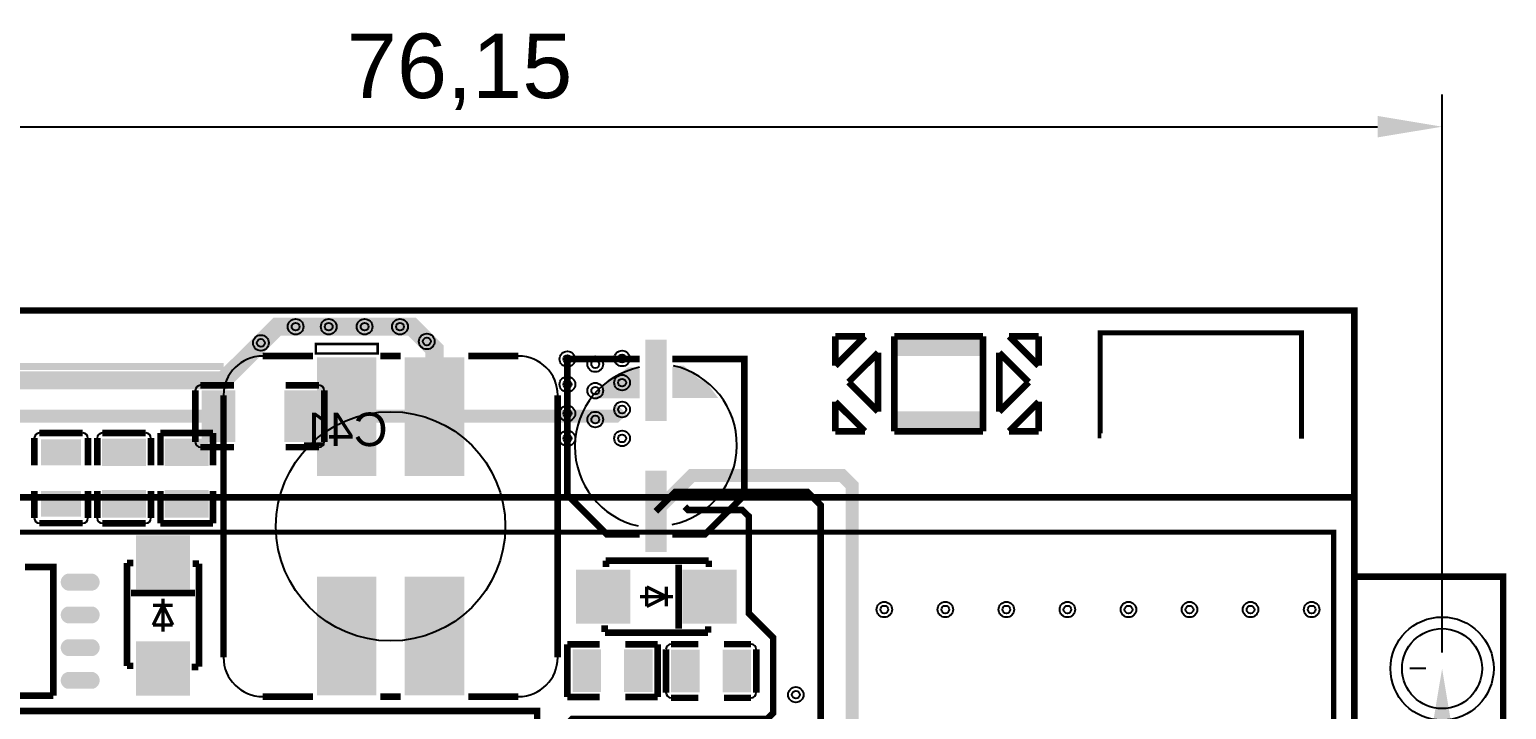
# Model space of a CAD drawing. Header units: millimetres. Extents: x -22 to 83, y 0 to 77.
# Drawn here: x 24.4 to 81.7, y 50.2 to 76.6 of the extents above; entities that cross this region are included whole.
import ezdxf

# ---------------------------------------------------------------- set-up
doc = ezdxf.new("R2010")
doc.units = ezdxf.units.MM
for name, color, linetype, true_color in [('BoardOutLine', 6, 'Continuous', 0xff00ff), ('BottomLayer', 7, 'Continuous', 0x6699cc), ('BottomPasteMaskLayer', 7, 'Continuous', 0x800000), ('BottomSilkLayer', 7, 'Continuous', 0x66cc33), ('BottomSolderMaskLayer', 7, 'Continuous', 0xaa00ff), ('Hole', 7, 'Continuous', 0x222222), ('Multi-Layer', 7, 'Continuous', 0xc0c0c0), ('TopLayer', 7, 'Continuous', 0xff3366), ('TopPasteMaskLayer', 9, 'Continuous', 0x808080), ('TopSilkLayer', 7, 'Continuous', 0xffcc00), ('TopSolderMaskLayer', 7, 'Continuous', 0x800080)]:
    doc.layers.add(name, color=color, linetype=linetype, true_color=true_color)
doc.styles.get("Standard").update_dxf_attribs({"font": 'arial.ttf'})
doc.dimstyles.new('ISO-25', dxfattribs={"dimtxt": 2.5, "dimasz": 2.5, "dimexe": 1.25, "dimexo": 0.625, "dimtad": 1, "dimtxsty": 'Standard', "dimcen": 2.5, "dimadec": 0, "dimazin": 0, "dimtfac": 1, "dimtmove": 0, "dimatfit": 3, "dimfxl": 1, "dimarcsym": 0})

# ---------------------------------------------------------------- blocks, each defined once
blk = doc.blocks.new('*D2')
at = {"color": 0, "lineweight": -2, "transparency": 16777216}
for p, q in [((78.542, 51.771), (77.917, 51.771)), ((79.167, 17.048), (79.167, 49.271)), ((78.542, 14.548), (77.917, 14.548))]:
    blk.add_line(p, q, dxfattribs=at)
at = {"color": 0, "transparency": 16777216}
for points in [[(78.75, 49.271), (79.584, 49.271), (79.167, 51.771)], [(78.75, 17.048), (79.584, 17.048), (79.167, 14.548)]]:
    blk.add_solid(points, dxfattribs=at)
at = {"layer": 'Defpoints', "color": 0, "transparency": 16777216}
for p in [(79.167, 51.771), (79.167, 51.771), (79.167, 14.548)]:
    blk.add_point(p, dxfattribs=at)
at = {"color": 0, "transparency": 16777216, "insert": (77.04, 33.16), "char_height": 2.5, "attachment_point": 5, "rotation": 90}
blk.add_mtext('37,22', dxfattribs=at)
blk = doc.blocks.new('*D3')
at = {"color": 0, "lineweight": -2, "transparency": 16777216}
for p, q in [((3.017, 62.123), (3.017, 74.036)), ((79.167, 52.396), (79.167, 74.036)), ((5.517, 72.786), (76.667, 72.786))]:
    blk.add_line(p, q, dxfattribs=at)
at = {"color": 0, "transparency": 16777216}
for points in [[(5.517, 73.203), (5.517, 72.37), (3.017, 72.786)], [(76.667, 73.203), (76.667, 72.37), (79.167, 72.786)]]:
    blk.add_solid(points, dxfattribs=at)
at = {"layer": 'Defpoints', "color": 0, "transparency": 16777216}
for p in [(79.167, 72.786), (3.017, 61.498), (79.167, 51.771)]:
    blk.add_point(p, dxfattribs=at)
at = {"color": 0, "transparency": 16777216, "insert": (41.092, 74.914), "char_height": 2.5, "attachment_point": 5}
blk.add_mtext('76,15', dxfattribs=at)

msp = doc.modelspace()

# ---------------------------------------------------------------- hatches: boundary and pattern name
at = {"layer": 'BottomLayer'}
for points in [[(31.15, 60.608), (32.35, 60.608), (32.35, 62.508), (31.15, 62.508)], [(34.35, 60.608), (35.55, 60.608), (35.55, 62.508), (34.35, 62.508)]]:
    msp.add_hatch(color=256, dxfattribs=at).paths.add_polyline_path(points)
at = {"layer": 'BottomPasteMaskLayer'}
for points in [[(31.15, 60.608), (32.35, 60.608), (32.35, 62.508), (31.15, 62.508)], [(34.35, 60.608), (35.55, 60.608), (35.55, 62.508), (34.35, 62.508)]]:
    msp.add_hatch(color=256, dxfattribs=at).paths.add_polyline_path(points)
at = {"layer": 'BottomSolderMaskLayer'}
for points in [[(31.099, 60.557), (32.401, 60.557), (32.401, 62.559), (31.099, 62.559)], [(34.299, 60.557), (35.601, 60.557), (35.601, 62.559), (34.299, 62.559)]]:
    msp.add_hatch(color=256, dxfattribs=at).paths.add_polyline_path(points)
at = {"layer": 'TopLayer'}
for points in [[(49.1, 64.348), (49.1, 61.548), (48.3, 61.548), (48.3, 64.348)], [(37.82, 59.288), (35.62, 59.288), (35.62, 63.788), (37.82, 63.788)], [(41.22, 59.288), (39.02, 59.288), (39.02, 63.788), (41.22, 63.788)], [(24.877, 59.659), (24.877, 60.659), (26.426, 60.659), (26.426, 59.659)], [(27.315, 59.658), (27.315, 60.658), (28.865, 60.658), (28.865, 59.658)], [(29.745, 59.658), (29.745, 60.658), (31.295, 60.658), (31.295, 59.658)], [(49.1, 59.268), (49.1, 56.468), (48.3, 56.468), (48.3, 59.268)], [(24.877, 57.659), (24.877, 58.659), (26.426, 58.659), (26.426, 57.659)], [(27.315, 57.658), (27.315, 58.658), (28.865, 58.658), (28.865, 57.658)], [(29.745, 57.658), (29.745, 58.658), (31.295, 58.658), (31.295, 57.658)], [(28.597, 54.893), (28.597, 56.893), (30.597, 56.893), (30.597, 54.893)], [(45.66, 55.561), (47.66, 55.561), (47.66, 53.561), (45.66, 53.561)], [(49.775, 55.561), (51.775, 55.561), (51.775, 53.561), (49.775, 53.561)], [(25.93, 54.823, -0.785398), (25.93, 55.423), (26.85, 55.423, -0.785398), (26.85, 54.823)], [(37.82, 50.788), (35.62, 50.788), (35.62, 55.288), (37.82, 55.288)], [(41.22, 50.788), (39.02, 50.788), (39.02, 55.288), (41.22, 55.288)], [(25.93, 53.553, -0.785398), (25.93, 54.153), (26.85, 54.153, -0.785398), (26.85, 53.553)], [(25.93, 52.283, -0.785398), (25.93, 52.883), (26.85, 52.883, -0.785398), (26.85, 52.283)], [(28.597, 50.778), (28.597, 52.778), (30.597, 52.778), (30.597, 50.778)], [(46.52, 50.913), (45.52, 50.913), (45.52, 52.463), (46.52, 52.463)], [(48.52, 50.913), (47.52, 50.913), (47.52, 52.463), (48.52, 52.463)], [(49.34, 52.453), (50.34, 52.453), (50.34, 50.903), (49.34, 50.903)], [(51.34, 52.453), (52.34, 52.453), (52.34, 50.903), (51.34, 50.903)], [(25.93, 51.013, -0.785398), (25.93, 51.613), (26.85, 51.613, -0.785398), (26.85, 51.013)]]:
    msp.add_hatch(color=256, dxfattribs=at).paths.add_polyline_path(points)
at = {"layer": 'TopPasteMaskLayer'}
for points in [[(49.1, 64.348), (49.1, 61.548), (48.3, 61.548), (48.3, 64.348)], [(37.82, 59.288), (35.62, 59.288), (35.62, 63.788), (37.82, 63.788)], [(41.22, 59.288), (39.02, 59.288), (39.02, 63.788), (41.22, 63.788)], [(27.315, 59.658), (27.315, 60.658), (28.865, 60.658), (28.865, 59.658)], [(29.745, 59.658), (29.745, 60.658), (31.295, 60.658), (31.295, 59.658)], [(49.1, 59.268), (49.1, 56.468), (48.3, 56.468), (48.3, 59.268)], [(27.315, 57.658), (27.315, 58.658), (28.865, 58.658), (28.865, 57.658)], [(29.745, 57.658), (29.745, 58.658), (31.295, 58.658), (31.295, 57.658)], [(28.597, 54.893), (28.597, 56.893), (30.597, 56.893), (30.597, 54.893)], [(45.66, 55.561), (47.66, 55.561), (47.66, 53.561), (45.66, 53.561)], [(49.775, 55.561), (51.775, 55.561), (51.775, 53.561), (49.775, 53.561)], [(25.93, 54.823, -0.785398), (25.93, 55.423), (26.85, 55.423, -0.785398), (26.85, 54.823)], [(37.82, 50.788), (35.62, 50.788), (35.62, 55.288), (37.82, 55.288)], [(41.22, 50.788), (39.02, 50.788), (39.02, 55.288), (41.22, 55.288)], [(25.93, 53.553, -0.785398), (25.93, 54.153), (26.85, 54.153, -0.785398), (26.85, 53.553)], [(25.93, 52.283, -0.785398), (25.93, 52.883), (26.85, 52.883, -0.785398), (26.85, 52.283)], [(28.597, 50.778), (28.597, 52.778), (30.597, 52.778), (30.597, 50.778)], [(46.52, 50.913), (45.52, 50.913), (45.52, 52.463), (46.52, 52.463)], [(48.52, 50.913), (47.52, 50.913), (47.52, 52.463), (48.52, 52.463)], [(49.34, 52.453), (50.34, 52.453), (50.34, 50.903), (49.34, 50.903)], [(51.34, 52.453), (52.34, 52.453), (52.34, 50.903), (51.34, 50.903)], [(25.93, 51.013, -0.785398), (25.93, 51.613), (26.85, 51.613, -0.785398), (26.85, 51.013)]]:
    msp.add_hatch(color=256, dxfattribs=at).paths.add_polyline_path(points)
at = {"layer": 'TopSilkLayer'}
for points in [[(57.943, 64.657), (61.372, 64.657), (61.372, 63.895), (57.943, 63.895), (57.943, 64.657)], [(23.516, 63.62), (31.946, 63.62), (31.946, 63.35), (23.516, 63.35), (23.516, 63.62)], [(46.287, 62.248), (48.065, 62.248), (48.065, 63.395), (48.011, 63.449), (47.615, 63.449), (46.922, 62.948), (46.795, 62.883)], [(51.113, 62.263), (49.335, 62.263), (49.335, 63.46), (49.39, 63.514), (49.785, 63.514), (50.377, 62.999), (50.605, 62.948)], [(57.943, 61.748), (61.372, 61.748), (61.372, 60.986), (57.943, 60.986), (57.943, 61.748)]]:
    msp.add_hatch(color=256, dxfattribs=at).paths.add_polyline_path(points)
at = {"layer": 'TopSolderMaskLayer'}
for points in [[(49.115, 64.526), (49.115, 61.371), (48.286, 61.371), (48.286, 64.526)], [(37.871, 59.238), (35.57, 59.238), (35.57, 63.839), (37.871, 63.839)], [(41.271, 59.238), (38.97, 59.238), (38.97, 63.839), (41.271, 63.839)], [(27.237, 59.626), (27.237, 60.691), (28.944, 60.691), (28.944, 59.626)], [(29.667, 59.626), (29.667, 60.691), (31.374, 60.691), (31.374, 59.626)], [(49.115, 59.446), (49.115, 56.291), (48.286, 56.291), (48.286, 59.446)], [(27.237, 57.626), (27.237, 58.691), (28.944, 58.691), (28.944, 57.626)], [(29.667, 57.626), (29.667, 58.691), (31.374, 58.691), (31.374, 57.626)], [(28.547, 54.842), (28.547, 56.944), (30.648, 56.944), (30.648, 54.842)], [(45.609, 55.612), (47.711, 55.612), (47.711, 53.511), (45.609, 53.511)], [(49.724, 55.612), (51.826, 55.612), (51.826, 53.511), (49.724, 53.511)], [(25.891, 54.798, -0.785398), (25.891, 55.448), (26.889, 55.448, -0.785398), (26.889, 54.798)], [(37.871, 50.737), (35.57, 50.737), (35.57, 55.339), (37.871, 55.339)], [(41.271, 50.737), (38.97, 50.737), (38.97, 55.339), (41.271, 55.339)], [(25.891, 53.528, -0.785398), (25.891, 54.178), (26.889, 54.178, -0.785398), (26.889, 53.528)], [(25.891, 52.258, -0.785398), (25.891, 52.908), (26.889, 52.908, -0.785398), (26.889, 52.258)], [(28.547, 50.727), (28.547, 52.829), (30.648, 52.829), (30.648, 50.727)], [(46.571, 50.863), (45.47, 50.863), (45.47, 52.514), (46.571, 52.514)], [(48.571, 50.863), (47.47, 50.863), (47.47, 52.514), (48.571, 52.514)], [(49.29, 52.504), (50.391, 52.504), (50.391, 50.853), (49.29, 50.853)], [(51.29, 52.504), (52.391, 52.504), (52.391, 50.853), (51.29, 50.853)], [(25.891, 50.988, -0.785398), (25.891, 51.638), (26.889, 51.638, -0.785398), (26.889, 50.988)]]:
    msp.add_hatch(color=256, dxfattribs=at).paths.add_polyline_path(points)

# ---------------------------------------------------------------- linework, layer by layer
at = {"layer": 'BoardOutLine', "const_width": 0.254}
for points in [[(0, 0.18), (0, 65.659), (26.429, 65.659)], [(75.766, 58.242), (75.766, 65.659), (26.429, 65.659)], [(75.766, 58.397), (75.766, 58.397), (75.766, 57.19)], [(75.766, 57.32), (75.766, 55.339), (81.534, 55.339), (81.534, 54.46)], [(81.534, 54.46), (81.534, 54.46), (81.534, 52.451)], [(81.534, 52.451), (81.534, 52.451), (81.534, 38.735)]]:
    msp.add_lwpolyline(points, dxfattribs=at)
at = {"layer": 'BoardOutLine'}
for points, const_width in [([(35.52, 64.35), (35.52, 63.99), (35.71, 63.99), (37.92, 63.99), (37.92, 64.06), (37.92, 64.36), (37.85, 64.36), (35.52, 64.36), (35.52, 64.35)], 0.1), ([(22.41, 50.13), (44.1, 50.13), (44.1, 49.04), (27.43, 49.04), (27.43, 48.34), (27.43, 44.49), (26.91, 44.49), (24.22, 44.49), (24.22, 44.9), (24.22, 49.06), (22.49, 49.06), (22.41, 49.06), (22.41, 50.13)], 0.254)]:
    msp.add_lwpolyline(points, close=True, dxfattribs=dict(at, const_width=const_width))
at = {"layer": 'BottomLayer', "const_width": 0.5}
for points in [[(34.95, 61.558), (47.13, 61.558), (47.39, 61.818)], [(31.75, 61.558), (31.75, 61.558), (22.03, 61.558)]]:
    msp.add_lwpolyline(points, dxfattribs=at)
at = {"layer": 'BottomSilkLayer', "const_width": 0.254}
for points in [[(30.85, 60.558), (30.85, 60.558), (30.85, 62.558)], [(31.05, 62.758), (31.05, 62.758), (31.15, 62.758)], [(32.35, 62.758), (32.35, 62.758), (31.15, 62.758)], [(34.35, 62.758), (34.35, 62.758), (35.55, 62.758)], [(35.65, 62.758), (35.65, 62.758), (35.55, 62.758)], [(35.85, 60.558), (35.85, 60.558), (35.85, 62.558)], [(31.05, 60.358), (31.05, 60.358), (31.15, 60.358)], [(32.35, 60.358), (32.35, 60.358), (31.15, 60.358)], [(34.35, 60.358), (34.35, 60.358), (35.55, 60.358)], [(35.65, 60.358), (35.65, 60.358), (35.55, 60.358)], [(6.167, 58.413), (8.291, 58.413), (75.766, 58.413)], [(75.767, 7.911), (75.767, 7.911), (75.767, 58.412)]]:
    msp.add_lwpolyline(points, dxfattribs=at)
at = {"layer": 'BottomSilkLayer', "const_width": 0.2}
msp.add_lwpolyline([(6.966, 57.062), (74.966, 57.062), (74.966, 9.262), (6.966, 9.262), (6.966, 57.062)], close=True, dxfattribs=at)
at = {"layer": 'BottomSilkLayer'}
for centre, start, end in [((31.05, 62.558), 90, 180), ((35.65, 62.558), 0, 90), ((31.05, 60.558), 180, 270), ((35.65, 60.558), 270, 0)]:
    msp.add_arc(centre, 0.2, start, end, dxfattribs=at)
at = {"layer": 'Hole'}
for centre, radius in [((34.738, 65.029), 0.152), ((36.021, 65.029), 0.152), ((37.411, 65.029), 0.152), ((38.782, 65.029), 0.152), ((33.392, 64.401), 0.152), ((39.821, 64.457), 0.152), ((45.271, 63.774), 0.152), ((46.35, 63.578), 0.152), ((47.39, 63.798), 0.152), ((47.39, 62.861), 0.152), ((45.271, 62.796), 0.152), ((46.35, 62.548), 0.152), ((45.271, 61.666), 0.152), ((47.39, 61.818), 0.152), ((46.35, 61.428), 0.152), ((45.271, 60.698), 0.152), ((47.39, 60.698), 0.152), ((57.55, 54.06), 0.15), ((59.916, 54.06), 0.15), ((62.281, 54.06), 0.15), ((64.647, 54.06), 0.15), ((67.013, 54.06), 0.15), ((69.379, 54.06), 0.15), ((71.744, 54.06), 0.15), ((74.11, 54.06), 0.15), ((54.123, 50.759), 0.15)]:
    msp.add_circle(centre, radius, dxfattribs=at)
at = {"layer": 'Multi-Layer'}
for centre, radius in [((34.738, 65.029), 0.305), ((36.021, 65.029), 0.305), ((37.411, 65.029), 0.305), ((38.782, 65.029), 0.305), ((33.392, 64.401), 0.305), ((39.821, 64.457), 0.305), ((47.39, 63.798), 0.305), ((45.271, 63.774), 0.305), ((46.35, 63.578), 0.305), ((45.271, 62.796), 0.305), ((47.39, 62.861), 0.305), ((46.35, 62.548), 0.305), ((45.271, 61.666), 0.305), ((47.39, 61.818), 0.305), ((46.35, 61.428), 0.305), ((45.271, 60.698), 0.305), ((47.39, 60.698), 0.305), ((57.55, 54.06), 0.3), ((59.916, 54.06), 0.3), ((62.281, 54.06), 0.3), ((64.647, 54.06), 0.3), ((67.013, 54.06), 0.3), ((69.379, 54.06), 0.3), ((71.744, 54.06), 0.3), ((74.11, 54.06), 0.3), ((79.167, 51.771), 1.55), ((54.123, 50.759), 0.3)]:
    msp.add_circle(centre, radius, dxfattribs=at)
at = {"layer": 'TopLayer'}
for points, const_width in [([(33.392, 64.401), (34.021, 65.029), (34.738, 65.029)], 0.7), ([(34.738, 65.029), (34.738, 65.029), (36.021, 65.029)], 0.7), ([(36.021, 65.029), (36.021, 65.029), (37.411, 65.029)], 0.7), ([(37.411, 65.029), (37.411, 65.029), (38.782, 65.029)], 0.7), ([(38.782, 65.029), (39.251, 65.029), (39.822, 64.457)], 0.7), ([(20.627, 62.949), (31.94, 62.949), (33.392, 64.401)], 0.7), ([(39.822, 64.457), (40.119, 64.158), (40.119, 61.539)], 0.7), ([(48.7, 57.869), (50.089, 59.258), (55.921, 59.258), (56.309, 58.87), (56.309, 47.402), (56.883, 46.828)], 0.5), ([(48.7, 57.869), (49.449, 58.618), (54.572, 58.618), (55.083, 58.108), (55.083, 47.287), (54.793, 46.998), (53.853, 46.998)], 0.254), ([(44.361, 47.158), (45.022, 47.818), (45.022, 49.388), (45.453, 49.82), (53.012, 49.82), (53.244, 50.051), (53.244, 52.969), (52.301, 53.909), (52.301, 57.671), (52.052, 57.917), (49.954, 57.917), (49.822, 58.049)], 0.254)]:
    msp.add_lwpolyline(points, dxfattribs=dict(at, const_width=const_width))
at = {"layer": 'TopSilkLayer'}
for points, const_width in [([(55.657, 63.514), (55.657, 63.514), (56.8, 64.657)], 0.254), ([(55.657, 64.657), (55.657, 64.657), (55.657, 63.514)], 0.254), ([(55.657, 64.657), (55.657, 64.657), (56.8, 64.657)], 0.254), ([(57.943, 64.657), (57.943, 64.657), (57.943, 60.974)], 0.254), ([(57.943, 64.657), (57.943, 64.657), (61.372, 64.657)], 0.254), ([(61.372, 64.657), (61.372, 63.019), (61.372, 60.974)], 0.254), ([(62.388, 64.657), (62.388, 64.657), (63.531, 63.514)], 0.254), ([(63.531, 64.657), (63.531, 64.657), (62.388, 64.657)], 0.254), ([(63.531, 64.657), (63.531, 64.657), (63.531, 63.514)], 0.254), ([(65.957, 60.794), (65.917, 60.794), (65.917, 61.804), (65.917, 64.794), (69.097, 64.794), (73.717, 64.794), (73.717, 60.684)], 0.2), ([(57.308, 64.022), (57.308, 64.022), (56.165, 62.879)], 0.254), ([(57.308, 61.736), (57.308, 61.736), (57.308, 64.022)], 0.254), ([(62.007, 61.736), (62.007, 61.736), (62.007, 64.022)], 0.254), ([(62.007, 64.022), (62.007, 64.022), (63.15, 62.879)], 0.254), ([(35.414, 63.892), (35.414, 63.892), (33.467, 63.892)], 0.254), ([(38.814, 63.892), (38.814, 63.892), (38.026, 63.892)], 0.254), ([(43.373, 63.892), (43.373, 63.892), (41.426, 63.892)], 0.254), ([(48.065, 63.774), (45.271, 63.774), (45.271, 58.503), (46.795, 56.979), (48.065, 56.979)], 0.254), ([(49.335, 63.774), (52.129, 63.774), (52.129, 58.503), (50.605, 56.979), (49.335, 56.979)], 0.254), ([(57.308, 61.736), (57.308, 61.736), (56.165, 62.879)], 0.254), ([(62.007, 61.736), (62.007, 61.736), (63.15, 62.879)], 0.254), ([(31.943, 52.208), (31.943, 52.208), (31.943, 62.368)], 0.254), ([(44.897, 52.208), (44.897, 52.208), (44.897, 62.368)], 0.254), ([(55.657, 60.974), (55.657, 60.974), (55.657, 62.117)], 0.254), ([(55.657, 62.117), (55.657, 62.117), (56.8, 60.974)], 0.254), ([(62.388, 60.974), (62.388, 60.974), (63.531, 62.117)], 0.254), ([(63.531, 60.974), (63.531, 60.974), (63.531, 62.117)], 0.254), ([(24.612, 59.659), (24.612, 59.659), (24.612, 60.709)], 0.254), ([(26.491, 60.909), (26.452, 60.909), (24.851, 60.909), (24.812, 60.909)], 0.254), ([(26.692, 59.659), (26.692, 59.659), (26.692, 60.709)], 0.254), ([(27.05, 59.658), (27.05, 59.658), (27.05, 60.708)], 0.254), ([(27.25, 60.908), (27.25, 60.908), (27.29, 60.908)], 0.254), ([(27.29, 60.908), (27.29, 60.908), (28.89, 60.908)], 0.254), ([(28.93, 60.908), (28.93, 60.908), (28.89, 60.908)], 0.254), ([(29.13, 59.658), (29.13, 59.658), (29.13, 60.708)], 0.254), ([(29.5, 59.658), (29.5, 59.658), (29.5, 60.908)], 0.254), ([(29.5, 60.908), (29.5, 60.908), (31.54, 60.908)], 0.254), ([(31.54, 59.658), (31.54, 59.658), (31.54, 60.908)], 0.254), ([(55.657, 60.974), (55.657, 60.974), (56.8, 60.974)], 0.254), ([(57.943, 60.974), (57.943, 60.974), (61.372, 60.974)], 0.254), ([(63.531, 60.974), (63.531, 60.974), (62.388, 60.974)], 0.254), ([(24.612, 57.609), (24.612, 57.609), (24.612, 58.659)], 0.254), ([(26.692, 57.609), (26.692, 57.609), (26.692, 58.659)], 0.254), ([(27.05, 58.658), (27.05, 58.658), (27.05, 57.608)], 0.254), ([(29.13, 58.658), (29.13, 58.658), (29.13, 57.608)], 0.254), ([(29.5, 58.658), (29.5, 58.658), (29.5, 57.408)], 0.254), ([(31.54, 58.658), (31.54, 58.658), (31.54, 57.408)], 0.254), ([(26.491, 57.409), (26.452, 57.409), (24.851, 57.409), (24.812, 57.409)], 0.254), ([(24.851, 57.409), (24.851, 57.409), (24.832, 57.409)], 0.254), ([(27.25, 57.408), (27.25, 57.408), (27.29, 57.408)], 0.254), ([(27.27, 57.408), (27.27, 57.408), (27.29, 57.408)], 0.254), ([(27.29, 57.408), (27.29, 57.408), (28.89, 57.408)], 0.254), ([(28.93, 57.408), (28.93, 57.408), (28.89, 57.408)], 0.254), ([(29.5, 57.408), (29.5, 57.408), (31.54, 57.408)], 0.254), ([(24.25, 55.708), (25.35, 55.708), (25.35, 50.718)], 0.254), ([(28.45, 55.868), (28.45, 55.868), (28.2, 55.868)], 0.254), ([(28.2, 51.87), (28.2, 51.87), (28.2, 55.868)], 0.254), ([(30.994, 55.842), (30.994, 55.842), (30.745, 55.842)], 0.254), ([(30.994, 55.842), (30.994, 55.842), (30.994, 51.844)], 0.254), ([(46.752, 55.958), (46.752, 55.958), (50.75, 55.958)], 0.254), ([(46.762, 55.709), (46.762, 55.709), (46.762, 55.958)], 0.254), ([(49.581, 55.806), (49.581, 55.806), (49.581, 53.317)], 0.254), ([(50.75, 55.709), (50.75, 55.709), (50.75, 55.958)], 0.254), ([(48.344, 54.561), (48.344, 54.561), (48.344, 54.942)], 0.127), ([(48.344, 54.942), (48.344, 54.942), (49.106, 54.561)], 0.127), ([(49.106, 54.561), (49.106, 54.561), (49.106, 54.942)], 0.127), ([(28.353, 54.699), (28.353, 54.699), (30.842, 54.699)], 0.254), ([(29.597, 53.208), (29.597, 53.208), (29.597, 54.478)], 0.127), ([(48.09, 54.561), (48.09, 54.561), (49.36, 54.561)], 0.127), ([(48.344, 54.561), (48.344, 54.561), (48.344, 54.18)], 0.127), ([(48.344, 54.18), (48.344, 54.18), (49.106, 54.561)], 0.127), ([(49.106, 54.561), (49.106, 54.561), (49.106, 54.18)], 0.127), ([(29.216, 53.462), (29.216, 53.462), (29.597, 54.224)], 0.127), ([(29.597, 54.224), (29.597, 54.224), (29.216, 54.224)], 0.127), ([(29.978, 53.462), (29.978, 53.462), (29.597, 54.224)], 0.127), ([(29.597, 54.224), (29.597, 54.224), (29.978, 54.224)], 0.127), ([(29.597, 53.462), (29.597, 53.462), (29.216, 53.462)], 0.127), ([(29.597, 53.462), (29.597, 53.462), (29.978, 53.462)], 0.127), ([(46.711, 53.194), (46.711, 53.194), (46.711, 53.444)], 0.254), ([(50.724, 53.164), (50.724, 53.164), (46.726, 53.164)], 0.254), ([(50.724, 53.164), (50.724, 53.164), (50.724, 53.414)], 0.254), ([(46.52, 52.708), (46.52, 52.708), (45.27, 52.708)], 0.254), ([(45.27, 50.668), (45.27, 50.668), (45.27, 52.708)], 0.254), ([(47.52, 52.708), (47.52, 52.708), (48.77, 52.708)], 0.254), ([(48.77, 50.668), (48.77, 50.668), (48.77, 52.708)], 0.254), ([(50.34, 52.718), (50.34, 52.718), (49.29, 52.718)], 0.254), ([(51.34, 52.718), (51.34, 52.718), (52.39, 52.718)], 0.254), ([(49.09, 52.518), (49.09, 52.518), (49.09, 52.478)], 0.254), ([(49.09, 52.498), (49.09, 52.498), (49.09, 52.478)], 0.254), ([(49.09, 52.478), (49.09, 52.478), (49.09, 50.878)], 0.254), ([(52.59, 52.518), (52.59, 52.518), (52.59, 52.478)], 0.254), ([(52.59, 52.478), (52.59, 52.478), (52.59, 50.878)], 0.254), ([(28.45, 51.88), (28.45, 51.88), (28.2, 51.88)], 0.254), ([(30.965, 51.829), (30.965, 51.829), (30.715, 51.829)], 0.254), ([(49.09, 50.838), (49.09, 50.838), (49.09, 50.878)], 0.254), ([(52.59, 50.838), (52.59, 50.838), (52.59, 50.878)], 0.254), ([(25.35, 50.718), (25.35, 50.718), (21.979, 50.718)], 0.254), ([(35.414, 50.684), (35.414, 50.684), (33.467, 50.684)], 0.254), ([(38.814, 50.684), (38.814, 50.684), (38.026, 50.684)], 0.254), ([(43.373, 50.684), (43.373, 50.684), (41.426, 50.684)], 0.254), ([(46.52, 50.668), (46.52, 50.668), (45.27, 50.668)], 0.254), ([(47.52, 50.668), (47.52, 50.668), (48.77, 50.668)], 0.254), ([(50.34, 50.638), (50.34, 50.638), (49.29, 50.638)], 0.254), ([(51.34, 50.638), (51.34, 50.638), (52.39, 50.638)], 0.254)]:
    msp.add_lwpolyline(points, dxfattribs=dict(at, const_width=const_width))
for centre, radius in [((38.42, 57.288), 4.445), ((79.167, 51.771), 2)]:
    msp.add_circle(centre, radius, dxfattribs=at)
for centre, radius, start, end in [((33.467, 62.368), 1.524, 90, 180), ((43.373, 62.368), 1.524, 0, 90), ((48.711, 60.373), 3.15, 101.8347, 257.1722), ((48.689, 60.443), 3.15, 281.8347, 77.1722), ((24.812, 60.709), 0.2, 90, 180), ((26.491, 60.709), 0.2, 0, 90), ((27.25, 60.708), 0.2, 90, 180), ((28.93, 60.708), 0.2, 0, 90), ((24.812, 57.609), 0.2, 180, 270), ((26.491, 57.609), 0.2, 270, 0), ((27.25, 57.608), 0.2, 180, 270), ((28.93, 57.608), 0.2, 270, 0), ((49.29, 52.518), 0.2, 90, 180), ((52.39, 52.518), 0.2, 360, 90), ((33.467, 52.208), 1.524, 180, 270), ((43.373, 52.208), 1.524, 270, 0), ((49.29, 50.838), 0.2, 180, 270), ((52.39, 50.838), 0.2, 270, 0)]:
    msp.add_arc(centre, radius, start, end, dxfattribs=at)

# ---------------------------------------------------------------- texts
at = {"layer": 'BottomSilkLayer', "text_generation_flag": 2}
msp.add_text('C41', height=1.3, dxfattribs=at).set_placement((38.305, 60.398))

# ---------------------------------------------------------------- dimensions: what is measured, and where the dimension line sits
dim = msp.add_linear_dim(base=(79.167, 72.786), p1=(3.017, 61.498), p2=(79.167, 51.771), dimstyle='ISO-25')
dim.commit()
dim.dimension.update_dxf_attribs({"geometry": '*D3', "text_midpoint": (41.092, 74.914)})
dim = msp.add_linear_dim(base=(79.167, 51.771), p1=(79.167, 14.548), p2=(79.167, 51.771), angle=90, dimstyle='ISO-25')
dim.commit()
dim.dimension.update_dxf_attribs({"geometry": '*D2', "text_midpoint": (77.04, 33.16)})

doc.saveas('drawing.dxf')
